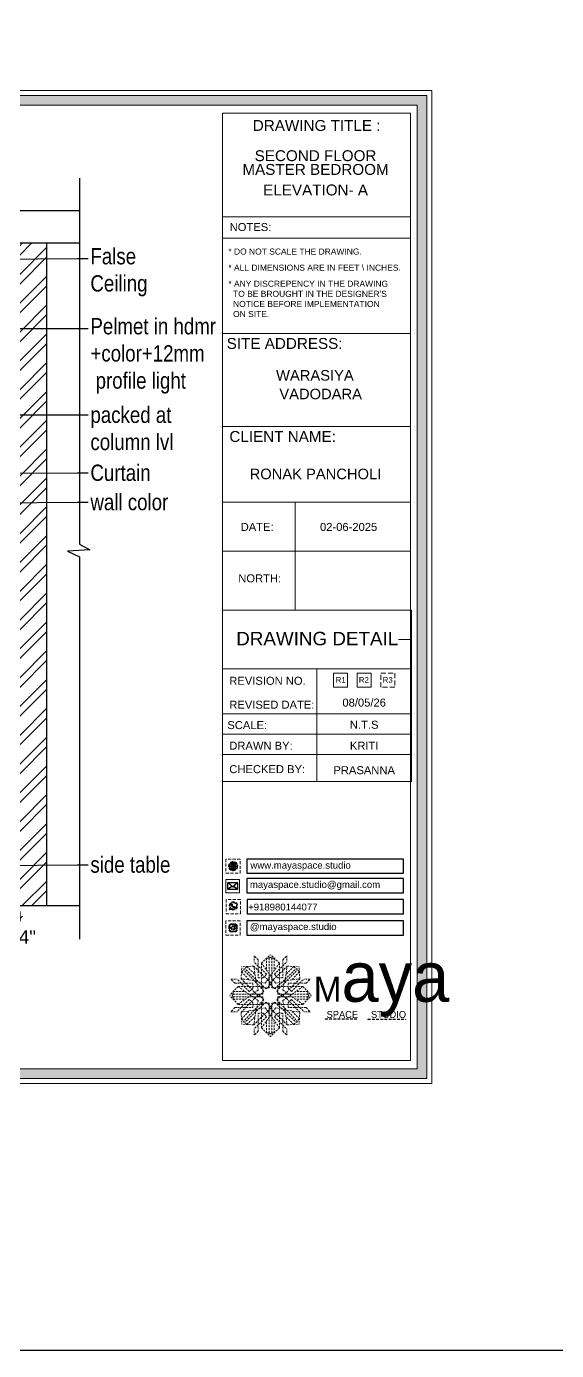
# Model space of a CAD drawing. Header units: millimetres. Extents: x 133760 to 136133, y -184957 to -182282.
# Drawn here: x 134276.7 to 134374.2, y -184956.9 to -184713.2 of the extents above; entities that cross this region are included whole.
import ezdxf
from ezdxf import colors
from ezdxf.entities.mleader import LeaderData, LeaderLine
from ezdxf.enums import TextEntityAlignment as Align
from ezdxf.math import Vec2, Vec3

# ---------------------------------------------------------------- set-up
doc = ezdxf.new("R2010")
doc.units = ezdxf.units.MM
doc.header["$MEASUREMENT"] = 0
doc.header["$PDMODE"] = 35
doc.linetypes.add('DASHEDX2', pattern=[1.5, 1, -0.5])
doc.layers.get('Defpoints').update_dxf_attribs({"color": 220})
doc.layers.add('AR HATCH-7', color=7, linetype='Continuous')
for name, color, linetype, lineweight in [('Dimension', 10, 'DASHEDX2', 20), ('FURNITURE', 32, 'Continuous', 9), ('NAME PLATE', 7, 'Continuous', 25), ('SECTION ( SLAB PLine )', 104, 'Continuous', 30), ('Text', 7, 'Continuous', 15), ('text1', 1, 'Continuous', 15), ('wall', 7, 'Continuous', 30)]:
    doc.layers.add(name, color=color, linetype=linetype, lineweight=lineweight)
doc.styles.add('Arial', font='arial.ttf')
doc.styles.get("Standard").update_dxf_attribs({"font": 'arial.ttf', "height": 6})
doc.styles.add('style4', font='ARIALN.TTF')
doc.dimstyles.new('ISO-25', dxfattribs={"dimtxt": 2.5, "dimasz": 1, "dimexe": 0.5, "dimexo": 1, "dimtad": 0, "dimdec": 0, "dimlunit": 4, "dimtxsty": 'Arial', "dimblk": 'OBLIQUE', "dimcen": 2.5, "dimclrd": 1, "dimclre": 1, "dimclrt": 5, "dimadec": 0, "dimazin": 0, "dimtfac": 1, "dimtdec": 0, "dimtmove": 0, "dimatfit": 3, "dimfxl": 1, "dimtfillclr": 5, "dimlwd": -1, "dimarcsym": 0})

# ---------------------------------------------------------------- blocks, each defined once
blk = doc.blocks.new('_Oblique')
at = {"layer": 'wall', "color": 0, "lineweight": -2}
blk.add_line((-0.5, -0.5), (0.5, 0.5), dxfattribs=at)
blk = doc.blocks.new('*D135')
at = {"layer": 'Defpoints', "color": 0, "transparency": 16777216}
for p in [(134271.43, -184875.08), (134275.43, -184875.08), (134275.43, -184877.47)]:
    blk.add_point(p, dxfattribs=at)
at = {"layer": 'FURNITURE', "color": 1, "lineweight": -2, "transparency": 16777216}
for p, q in [((134271.43, -184876.08), (134271.43, -184877.97)), ((134275.43, -184876.08), (134275.43, -184877.97))]:
    blk.add_line(p, q, dxfattribs=at)
at = {"layer": 'FURNITURE', "color": 1, "transparency": 16777216}
for p, q in [((134271.43, -184877.47), (134275.43, -184877.47)), ((134273.43, -184877.47), (134273.48, -184880.8)), ((134273.48, -184880.8), (134274.73, -184880.8))]:
    blk.add_line(p, q, dxfattribs=at)
at = {"layer": 'FURNITURE', "color": 1, "transparency": 16777216, "rotation": 180}
blk.add_blockref('_Oblique', (134271.43, -184877.47), dxfattribs=at)
at = {"layer": 'FURNITURE', "color": 1, "transparency": 16777216}
blk.add_blockref('_Oblique', (134275.43, -184877.47), dxfattribs=at)
at = {"layer": 'FURNITURE', "color": 5, "lineweight": 0, "transparency": 16777216, "insert": (134276.84, -184880.8), "char_height": 2.5, "attachment_point": 5, "style": 'Arial'}
blk.add_mtext('4"', dxfattribs=at)
blk = doc.blocks.new('FSFSF')
at = {"color": 42, "lineweight": 5, "true_color": 0xe0ac11}
for p, q in [((28600.03, 143.51), (28600.03, 140.16)), ((28602.15, 141.41), (28600.03, 143.51)), ((28606.47, 133.76), (28600.03, 140.16)), ((28602.15, 141.41), (28602.15, 131.95)), ((28603.86, 139.69), (28608.58, 144.08)), ((28603.86, 126.58), (28603.86, 139.69)), ((28603.86, 139.69), (28608.58, 133.02)), ((28607.9, 142.22), (28606.58, 142.22)), ((28606.58, 142.22), (28606.58, 135.84)), ((28607.9, 142.22), (28608.58, 142.85)), ((28607.9, 142.22), (28607.9, 126.58)), ((28613.31, 139.69), (28608.58, 144.08)), ((28609.27, 142.22), (28608.59, 142.85)), ((28613.31, 139.69), (28608.59, 133.02)), ((28609.27, 142.22), (28609.27, 126.58)), ((28609.27, 142.22), (28610.59, 142.22)), ((28610.59, 142.22), (28610.59, 135.84)), ((28610.7, 133.76), (28617.14, 140.16)), ((28613.31, 126.58), (28613.31, 139.69)), ((28615.02, 141.41), (28617.14, 143.51)), ((28615.02, 141.41), (28615.02, 131.95)), ((28617.14, 143.51), (28617.14, 140.16)), ((28593.19, 131.45), (28593.54, 137.71)), ((28593.39, 135), (28594.56, 136.12)), ((28593.39, 135), (28597.6, 130.78)), ((28599.8, 138.06), (28593.54, 137.71)), ((28595.12, 136.69), (28594.53, 136.69)), ((28594.56, 136.12), (28594.56, 136.71)), ((28605.17, 124.98), (28594.56, 136.12)), ((28596.24, 137.86), (28595.12, 136.69)), ((28606.27, 126.08), (28595.12, 136.69)), ((28596.24, 137.86), (28600.47, 133.65)), ((28601.03, 130), (28599.8, 138.06)), ((28599.8, 138.05), (28608.58, 129.56)), ((28606.47, 133.76), (28604.75, 131.95)), ((28605.86, 129.18), (28608.58, 133.02)), ((28617.37, 138.05), (28608.59, 129.56)), ((28611.31, 129.18), (28608.59, 133.02)), ((28610.7, 133.76), (28612.42, 131.95)), ((28610.9, 126.08), (28622.05, 136.69)), ((28612.02, 124.98), (28622.62, 136.12)), ((28616.14, 130), (28617.37, 138.06)), ((28620.93, 137.86), (28616.7, 133.65)), ((28617.37, 138.06), (28623.63, 137.71)), ((28623.8, 135), (28619.59, 130.78)), ((28620.93, 137.86), (28622.05, 136.69)), ((28622.05, 136.69), (28622.64, 136.69)), ((28622.62, 136.12), (28622.62, 136.71)), ((28623.8, 135), (28622.62, 136.12)), ((28624, 131.45), (28623.65, 137.71)), ((28591.56, 127.39), (28587.17, 122.66)), ((28587.73, 131.22), (28591.08, 131.22)), ((28589.84, 129.1), (28587.73, 131.22)), ((28589.84, 129.1), (28599.29, 129.1)), ((28597.49, 124.78), (28591.08, 131.22)), ((28604.66, 127.39), (28591.56, 127.39)), ((28591.56, 127.39), (28598.23, 122.67)), ((28593.19, 131.45), (28601.69, 122.67)), ((28601.25, 130.22), (28593.19, 131.45)), ((28597.49, 124.78), (28599.29, 126.5)), ((28602.07, 125.39), (28598.23, 122.67)), ((28599.29, 126.5), (28599.29, 129.1)), ((28605.86, 129.18), (28601.03, 130)), ((28602.07, 125.39), (28601.25, 130.22)), ((28604.75, 131.95), (28602.15, 131.95)), ((28603.68, 126.54), (28603.68, 127.39)), ((28604.66, 126.54), (28603.68, 126.54)), ((28604.71, 127.57), (28603.86, 127.57)), ((28607.9, 126.58), (28603.86, 126.58)), ((28604.66, 123.35), (28604.66, 127.39)), ((28604.7, 126.58), (28604.71, 127.57)), ((28606.27, 126.08), (28608.58, 128.27)), ((28607.9, 128.92), (28608.58, 129.56)), ((28607.9, 128.92), (28608.58, 128.27)), ((28609.27, 128.92), (28608.59, 129.56)), ((28609.27, 128.92), (28608.59, 128.27)), ((28610.9, 126.08), (28608.59, 128.27)), ((28609.27, 126.58), (28613.31, 126.58)), ((28611.31, 129.18), (28616.14, 130)), ((28612.42, 131.95), (28615.02, 131.95)), ((28612.46, 126.58), (28612.46, 127.57)), ((28612.46, 127.57), (28613.31, 127.57)), ((28612.52, 123.35), (28612.52, 127.39)), ((28612.52, 127.39), (28625.63, 127.39)), ((28612.52, 126.54), (28613.51, 126.54)), ((28613.51, 126.54), (28613.51, 127.39)), ((28615.12, 125.39), (28615.94, 130.22)), ((28615.12, 125.39), (28618.96, 122.67)), ((28623.99, 131.45), (28615.5, 122.67)), ((28615.94, 130.22), (28624, 131.45)), ((28627.34, 129.1), (28617.89, 129.1)), ((28617.89, 126.5), (28617.89, 129.1)), ((28619.7, 124.78), (28617.89, 126.5)), ((28625.63, 127.39), (28618.96, 122.67)), ((28619.7, 124.78), (28626.1, 131.22)), ((28625.63, 127.39), (28630.02, 122.66)), ((28629.45, 131.22), (28626.1, 131.22)), ((28627.34, 129.1), (28629.45, 131.22)), ((28591.56, 117.94), (28587.17, 122.66)), ((28589.03, 123.35), (28588.4, 122.67)), ((28589.03, 121.98), (28588.4, 122.65)), ((28589.03, 123.35), (28589.03, 124.67)), ((28589.03, 124.67), (28595.4, 124.67)), ((28589.03, 123.35), (28604.66, 123.35)), ((28589.03, 121.98), (28604.66, 121.98)), ((28589.03, 121.98), (28589.03, 120.66)), ((28589.03, 120.66), (28595.4, 120.66)), ((28597.49, 120.54), (28591.08, 114.11)), ((28591.56, 117.94), (28598.23, 122.65)), ((28593.19, 113.88), (28601.69, 122.65)), ((28605.17, 120.35), (28594.56, 109.2)), ((28606.27, 119.15), (28595.12, 108.54)), ((28597.49, 120.54), (28599.29, 118.83)), ((28602.07, 119.94), (28598.23, 122.65)), ((28599.29, 118.83), (28599.29, 116.23)), ((28602.07, 119.94), (28601.25, 115.1)), ((28602.33, 123.35), (28601.69, 122.67)), ((28602.33, 121.98), (28601.69, 122.65)), ((28602.33, 123.35), (28602.97, 122.67)), ((28602.33, 121.98), (28602.97, 122.65)), ((28605.17, 124.98), (28602.97, 122.67)), ((28605.17, 120.35), (28602.97, 122.65)), ((28604.66, 118.78), (28603.68, 118.78)), ((28603.68, 118.78), (28603.68, 117.94)), ((28607.9, 118.65), (28603.86, 118.65)), ((28603.86, 118.65), (28603.86, 105.54)), ((28604.66, 121.98), (28604.66, 117.94)), ((28604.7, 118.65), (28604.71, 117.66)), ((28606.27, 119.15), (28608.58, 116.96)), ((28607.9, 103.01), (28607.9, 118.65)), ((28610.9, 119.15), (28608.59, 116.96)), ((28609.27, 118.65), (28613.31, 118.65)), ((28609.27, 103.01), (28609.27, 118.65)), ((28610.9, 119.15), (28622.05, 108.54)), ((28612.02, 124.98), (28614.21, 122.67)), ((28612.02, 120.35), (28614.21, 122.65)), ((28612.02, 120.35), (28622.62, 109.2)), ((28612.46, 118.65), (28612.46, 117.66)), ((28628.16, 123.35), (28612.52, 123.35)), ((28612.52, 121.98), (28612.52, 117.94)), ((28628.16, 121.98), (28612.52, 121.98)), ((28612.52, 118.78), (28613.51, 118.78)), ((28613.31, 118.65), (28613.31, 105.54)), ((28613.51, 118.78), (28613.51, 117.94)), ((28614.85, 123.35), (28614.21, 122.67)), ((28614.85, 121.98), (28614.21, 122.65)), ((28614.85, 123.35), (28615.5, 122.67)), ((28614.85, 121.98), (28615.5, 122.65)), ((28615.12, 119.94), (28618.96, 122.65)), ((28615.12, 119.94), (28615.94, 115.1)), ((28623.99, 113.88), (28615.5, 122.65)), ((28619.7, 120.54), (28617.89, 118.83)), ((28617.89, 118.83), (28617.89, 116.23)), ((28625.63, 117.94), (28618.96, 122.65)), ((28619.7, 120.54), (28626.1, 114.11)), ((28628.16, 124.67), (28621.78, 124.67)), ((28628.16, 120.66), (28621.78, 120.66)), ((28625.63, 117.94), (28630.02, 122.66)), ((28628.16, 123.35), (28628.16, 124.67)), ((28628.16, 123.35), (28628.78, 122.67)), ((28628.16, 121.98), (28628.78, 122.65)), ((28628.16, 121.98), (28628.16, 120.66)), ((28589.84, 116.23), (28587.73, 114.11)), ((28587.73, 114.11), (28591.08, 114.11)), ((28589.84, 116.23), (28599.29, 116.23)), ((28604.66, 117.94), (28591.56, 117.94)), ((28601.25, 115.1), (28593.19, 113.87)), ((28593.19, 113.87), (28593.54, 107.62)), ((28593.39, 110.32), (28597.6, 114.55)), ((28596.24, 107.37), (28600.47, 111.58)), ((28599.8, 107.17), (28608.58, 115.67)), ((28601.03, 115.23), (28599.8, 107.17)), ((28606.47, 111.47), (28600.03, 105.07)), ((28605.86, 116.05), (28601.03, 115.23)), ((28602.15, 103.82), (28602.15, 113.27)), ((28604.75, 113.27), (28602.15, 113.27)), ((28604.71, 117.66), (28603.86, 117.66)), ((28603.86, 105.54), (28608.58, 112.21)), ((28606.47, 111.47), (28604.75, 113.27)), ((28605.86, 116.05), (28608.58, 112.21)), ((28607.9, 116.31), (28608.58, 116.96)), ((28607.9, 116.31), (28608.58, 115.67)), ((28609.27, 116.31), (28608.59, 116.96)), ((28609.27, 116.31), (28608.59, 115.67)), ((28611.31, 116.05), (28608.59, 112.21)), ((28617.37, 107.17), (28608.59, 115.67)), ((28613.31, 105.54), (28608.59, 112.21)), ((28610.7, 111.47), (28612.42, 113.27)), ((28610.7, 111.47), (28617.14, 105.07)), ((28611.31, 116.05), (28616.14, 115.23)), ((28612.42, 113.27), (28615.02, 113.27)), ((28612.46, 117.66), (28613.31, 117.66)), ((28612.52, 117.94), (28625.63, 117.94)), ((28615.02, 103.82), (28615.02, 113.27)), ((28615.94, 115.1), (28624, 113.87)), ((28616.14, 115.23), (28617.37, 107.17)), ((28620.93, 107.37), (28616.7, 111.58)), ((28627.34, 116.23), (28617.89, 116.23)), ((28623.8, 110.32), (28619.59, 114.55)), ((28624, 113.87), (28623.65, 107.62)), ((28629.45, 114.11), (28626.1, 114.11)), ((28627.34, 116.23), (28629.45, 114.11)), ((28593.39, 110.32), (28594.56, 109.2)), ((28599.8, 107.17), (28593.54, 107.52)), ((28595.12, 108.54), (28594.53, 108.54)), ((28594.56, 109.2), (28594.56, 108.61)), ((28596.24, 107.37), (28595.12, 108.54)), ((28600.03, 101.71), (28600.03, 105.07)), ((28603.86, 105.54), (28608.58, 101.15)), ((28606.58, 103.01), (28606.58, 109.38)), ((28613.31, 105.54), (28608.58, 101.15)), ((28610.59, 103.01), (28610.59, 109.38)), ((28617.14, 101.71), (28617.14, 105.07)), ((28617.37, 107.17), (28623.63, 107.52)), ((28620.93, 107.37), (28622.05, 108.54)), ((28622.05, 108.54), (28622.64, 108.54)), ((28623.8, 110.32), (28622.62, 109.2)), ((28622.62, 109.2), (28622.62, 108.61)), ((28602.15, 103.82), (28600.03, 101.71)), ((28607.9, 103.01), (28606.58, 103.01)), ((28607.9, 103.01), (28608.58, 102.38)), ((28609.27, 103.01), (28608.59, 102.38)), ((28609.27, 103.01), (28610.59, 103.01)), ((28615.02, 103.82), (28617.14, 101.71))]:
    blk.add_line(p, q, dxfattribs=at)
blk = doc.blocks.new('hgwg')
at = {"layer": 'Dimension', "true_color": 0xd39e00}
h = blk.add_hatch(color=42, dxfattribs=at)
h.dxf.hatch_style = 1
h.paths.add_polyline_path([(27505.71, 45.05), (27494.27, 45.05), (27494.27, 44.9), (27505.71, 44.9)])
h = blk.add_hatch(color=42, dxfattribs=at)
h.dxf.hatch_style = 1
h.paths.add_polyline_path([(27523.3, 44.9), (27509.68, 44.9), (27509.68, 44.75), (27523.3, 44.75)])
at = {"layer": 'Dimension', "color": 42, "true_color": 0xd39e00}
for p, q in [((27494.27, 45.05), (27505.71, 45.05)), ((27494.27, 44.9), (27494.27, 45.05)), ((27494.27, 44.9), (27505.71, 44.9)), ((27505.71, 45.05), (27505.71, 44.9)), ((27509.68, 44.9), (27523.3, 44.9)), ((27509.68, 44.9), (27509.68, 44.75)), ((27509.68, 44.75), (27523.3, 44.75)), ((27523.3, 44.75), (27523.3, 44.9))]:
    blk.add_line(p, q, dxfattribs=at)
at = {"layer": 'Dimension', "color": 42, "true_color": 0xd39e00, "attachment_point": 1}
for s, width, insert, char_height in [('{\\fCinzel|b0|i0|c0|p2;\\H1.5x;M\\fAmsterdam One|b0|i0|c0|p2;\\H2x;aya}', 85.3277, (27490.17, 69.17), 6), ('{\\fCinzel|b0|i0|c0|p0;SPACE     STUDIO}', 66.129, (27494.83, 47.86), 2.5)]:
    blk.add_mtext_dynamic_manual_height_columns(s, width=width, gutter_width=30, heights=[0], dxfattribs=dict(at, insert=insert, char_height=char_height))
blk = doc.blocks.new('aggerg')
at = {"layer": 'Dimension', "color": 42, "true_color": 0xd39e00}
blk.add_lwpolyline([(-1.41, 1.41), (1.41, 1.41), (1.41, -1.41), (-1.41, -1.41)], close=True, dxfattribs=at)
at = {"layer": 'NAME PLATE', "lineweight": 0, "insert": (-0.03, 0.62), "char_height": 1.151, "width": 2.2458, "attachment_point": 2, "style": 'Arial'}
blk.add_mtext('R3', dxfattribs=at)
blk = doc.blocks.new('QEGW4TG')
at = {"layer": 'Dimension', "true_color": 0x000000}
h = blk.add_hatch(color=18, dxfattribs=at)
h.dxf.hatch_style = 1
h.paths.add_polyline_path([(2.69, 1.93, 0.170513), (2.95, 1.97, 0.190337), (3.11, 2.18, 0.466684), (3.03, 2.29), (2.79, 2.37, 0.273721), (2.69, 2.34, 0.040749), (2.63, 2.27, -0.441282), (2.53, 2.25, -0.11828), (2.06, 2.64, -0.441282), (2.07, 2.74, 0.040749), (2.13, 2.81, 0.290083), (2.14, 2.92), (2.01, 3.18, 0.316231), (1.91, 3.2, 0.190337), (1.73, 3, 0.170513), (1.72, 2.74, 0.252784)], flags=0)
h.paths.add_polyline_path([(1.19, 1.98), (1.03, 1.3, 0.550912), (1.11, 1.23), (1.75, 1.39, 6.344125)])
h.paths.add_polyline_path([(1.81, 1.7), (1.4, 1.6), (1.5, 2.03, -9.071339)], flags=16)
h.paths.add_polyline_path([(2.95, 1.97, -0.203224), (2.64, 1.94, -0.231509), (1.75, 2.69, -0.209023), (1.73, 3, -0.17811), (1.89, 3.19, -0.370089), (2.01, 3.18), (2.17, 2.86, -0.071517), (2.06, 2.73, 0.321676), (2.05, 2.65, 0.126524), (2.55, 2.24, 0.312216), (2.62, 2.26, -0.041087), (2.68, 2.34, -0.290673), (2.79, 2.37), (3.13, 2.26, -0.24764)], flags=0)
h = blk.add_hatch(color=18, dxfattribs=at)
h.dxf.hatch_style = 1
h.paths.add_polyline_path([(2.69, 2.34, 0.040749), (2.63, 2.27, -0.441282), (2.53, 2.25, -0.11828), (2.06, 2.64, -0.441282), (2.07, 2.74, 0.040749), (2.13, 2.81, 0.290083), (2.14, 2.92), (2.01, 3.18, 0.316231), (1.91, 3.2, 0.190337), (1.73, 3, 0.170513), (1.72, 2.74, 0.252784), (2.69, 1.93, 0.170513), (2.95, 1.97, 0.190337), (3.11, 2.18, 0.466684), (3.03, 2.29), (2.79, 2.37, 0.273721)])
for p, q in [((1.19, 1.98), (1.03, 1.3)), ((1.1, 1.23), (1.75, 1.39)), ((1.5, 2.03), (1.4, 1.6)), ((1.4, 1.6), (1.81, 1.7)), ((2.01, 3.18), (2.14, 2.92)), ((3.07, 2.28), (2.8, 2.36))]:
    blk.add_line(p, q)
blk.add_lwpolyline([(0, 0), (4.68, 0), (4.68, 4.68), (0, 4.68)], close=True)
for centre, radius, start, end in [((1.09, 1.29), 0.0598, 164.8483, 282.1458), ((2.39, 2.56), 1.34, 241.4727, 205.6422), ((2.39, 2.56), 1.04, 235.9962, 210.8333), ((2.09, 2.87), 0.39, 159.7007, 198.4072), ((2.96, 3.23), 1.33, 201.4218, 258.1669), ((2.07, 2.87), 0.364, 118.9685, 159.3648), ((1.94, 3.12), 0.0896, 41.8985, 123.1344), ((2.11, 2.68), 0.066, 135.9932, 224.8892), ((1.67, 3.16), 0.586, 312.4617, 321.8728), ((3.12, 3.42), 1.31, 216.5455, 243.5279), ((2.05, 2.87), 0.104, 320.3924, 28.6971), ((2.57, 2.3), 0.066, 234.2482, 323.1441), ((3.11, 1.94), 0.586, 137.2645, 146.6756), ((2.76, 2.27), 0.104, 70.4402, 138.745), ((2.75, 2.31), 0.39, 260.7301, 299.4366), ((2.76, 2.29), 0.364, 299.7725, 340.1688), ((3.03, 2.2), 0.0896, 336.0029, 57.2388)]:
    blk.add_arc(centre, radius, start, end)
blk = doc.blocks.new('ASGERG')
at = {"layer": 'Dimension', "true_color": 0x000000}
h = blk.add_hatch(color=18, dxfattribs=at)
h.dxf.hatch_style = 1
h.paths.add_polyline_path([(0.99, 1.7, 0.402382), (1.83, 1.03), (2.96, 1.03, 0.426145), (3.66, 1.9), (3.66, 2.99, 0.402382), (2.83, 3.67), (1.69, 3.67, 0.426145), (0.99, 2.79)])
h.paths.add_polyline_path([(1.27, 2.85, -0.426145), (1.72, 3.4), (2.85, 3.4, -0.402382), (3.38, 2.97), (3.38, 1.85, -0.426145), (2.94, 1.3), (1.8, 1.3, -0.402382), (1.27, 1.72)], flags=16)
h.paths.add_polyline_path([(3.02, 2.35, -1), (1.64, 2.35, -1)], flags=0)
h.paths.add_polyline_path([(2.74, 2.35, -1), (1.92, 2.35, -1)], flags=0)
h.paths.add_polyline_path([(3.19, 3.02, -1), (2.86, 3.02, -1)], flags=0)
h.paths.add_polyline_path([(1.64, 2.35, 1), (3.02, 2.35, 1)], flags=0)
h = blk.add_hatch(color=18, dxfattribs=at)
h.dxf.hatch_style = 1
h.paths.add_polyline_path([(1.64, 2.35, 1), (3.02, 2.35, 1)])
h.paths.add_polyline_path([(1.92, 2.35, -1), (2.74, 2.35, -1)], flags=16)
h = blk.add_hatch(color=18, dxfattribs=at)
h.dxf.hatch_style = 1
h.paths.add_polyline_path([(3.19, 3.02, 1), (2.86, 3.02, 1)])
for p, q in [((0.99, 2.99), (0.99, 1.7)), ((1.27, 2.97), (1.27, 1.72)), ((1.69, 3.67), (2.96, 3.67)), ((1.69, 1.03), (2.96, 1.03)), ((2.94, 3.4), (1.72, 3.4)), ((2.94, 1.3), (1.72, 1.3)), ((3.38, 2.97), (3.38, 1.72)), ((3.66, 2.99), (3.66, 1.7))]:
    blk.add_line(p, q)
blk.add_lwpolyline([(0, 0), (4.68, 0), (4.68, 4.68), (0, 4.68)], close=True)
for centre, radius in [((2.33, 2.35), 0.694), ((2.33, 2.35), 0.414), ((3.02, 3.02), 0.168)]:
    blk.add_circle(centre, radius)
for centre, radius, start, end in [((1.76, 2.89), 0.778, 94.8631, 172.8127), ((1.76, 1.8), 0.778, 187.1873, 265.1369), ((1.76, 2.91), 0.491, 94.8631, 172.8127), ((1.76, 1.78), 0.491, 187.1873, 265.1369), ((2.9, 2.91), 0.491, 7.1873, 85.1369), ((2.9, 1.78), 0.491, 274.8631, 352.8127), ((2.89, 2.89), 0.778, 7.1873, 85.1369), ((2.89, 1.8), 0.778, 274.8631, 352.8127)]:
    blk.add_arc(centre, radius, start, end)
blk = doc.blocks.new('DTGWEGEARG')
at = {"layer": 'Dimension', "true_color": 0x000000}
h = blk.add_hatch(color=18, dxfattribs=at)
h.dxf.hatch_style = 1
h.paths.add_polyline_path([(3.83, 2.34, 1), (0.85, 2.34, 1)])
h.paths.add_polyline_path([(2.51, 1.01, 0.105795), (2.96, 1.58, -0.055205), (3.3, 1.41, -0.169822)], flags=16)
h.paths.add_polyline_path([(2.41, 1.12), (2.41, 1.69, -0.058279), (2.81, 1.63, -0.103353)], flags=16)
h.paths.add_polyline_path([(2.26, 1.13, -0.101741), (1.87, 1.63, -0.057171), (2.26, 1.69)], flags=16)
h.paths.add_polyline_path([(2.17, 1.01, -0.169822), (1.38, 1.41, -0.055205), (1.72, 1.58, 0.105795)], flags=16)
h.paths.add_polyline_path([(3.02, 1.72, 0.081336), (3.13, 2.27), (3.68, 2.27, -0.152069), (3.4, 1.52, 0.05687)], flags=16)
h.paths.add_polyline_path([(2.87, 1.77, 0.061945), (2.41, 1.84), (2.41, 2.27), (2.98, 2.27, -0.081344)], flags=16)
h.paths.add_polyline_path([(2.26, 1.84, 0.060923), (1.8, 1.77, -0.081344), (1.7, 2.27), (2.26, 2.27)], flags=16)
h.paths.add_polyline_path([(1.66, 1.72, 0.05687), (1.28, 1.52, -0.152069), (1, 2.27), (1.55, 2.27, 0.081336)], flags=16)
h.paths.add_polyline_path([(2.41, 2.42), (2.41, 2.83, 0.061945), (2.87, 2.91, -0.080009), (2.98, 2.42)], flags=16)
h.paths.add_polyline_path([(3.13, 2.42, 0.080116), (3.02, 2.96, 0.127778), (2.51, 3.67, -0.36029), (3.68, 2.42)], flags=16)
h.paths.add_polyline_path([(2.26, 2.42), (1.7, 2.42, -0.080009), (1.8, 2.91, 0.060923), (2.26, 2.84)], flags=16)
h.paths.add_polyline_path([(1.55, 2.42), (1, 2.42, -0.150466), (1.28, 3.16, 0.05687), (1.66, 2.96, 0.080116)], flags=16)
h.paths.add_polyline_path([(2.41, 2.98), (2.41, 3.56, -0.103353), (2.81, 3.05, -0.058279)], flags=16)
h.paths.add_polyline_path([(2.26, 2.99, -0.057171), (1.87, 3.05, -0.101741), (2.26, 3.55)], flags=16)
h.paths.add_polyline_path([(1.72, 3.1, -0.055205), (1.38, 3.27, -0.169822), (2.17, 3.67, 0.105795)], flags=16)
blk.add_lwpolyline([(0, 0), (4.68, 0), (4.68, 4.68), (0, 4.68)], close=True)
at = {"layer": 'Dimension', "color": 18, "true_color": 0x000000}
for p, q in [((1, 2.42), (1.55, 2.42)), ((1, 2.27), (1.55, 2.27)), ((1.7, 2.42), (2.26, 2.42)), ((1.7, 2.27), (2.26, 2.27)), ((2.26, 3.55), (2.26, 2.99)), ((2.26, 2.84), (2.26, 2.42)), ((2.26, 2.27), (2.26, 1.84)), ((2.26, 1.69), (2.26, 1.13)), ((2.41, 3.56), (2.41, 2.98)), ((2.41, 2.83), (2.41, 2.42)), ((2.41, 2.42), (2.98, 2.42)), ((2.41, 2.27), (2.98, 2.27)), ((2.41, 2.27), (2.41, 1.84)), ((2.41, 1.69), (2.41, 1.12)), ((3.13, 2.42), (3.68, 2.42)), ((3.13, 2.27), (3.68, 2.27))]:
    blk.add_line(p, q, dxfattribs=at)
blk.add_circle((2.34, 2.34), 1.49, dxfattribs=at)
for centre, radius, start, end in [((2.34, 2.34), 1.34, 142.3819, 176.6093), ((2.34, 2.34), 1.34, 183.0315, 217.6181), ((2.34, 4.74), 1.9, 236.1399, 249.1595), ((2.34, -0.06), 1.9, 110.8405, 123.8601), ((2.34, 2.34), 1.34, 97.3549, 135.9073), ((2.34, 4.74), 1.75, 236.7417, 249.3811), ((2.34, -0.06), 1.75, 110.6189, 123.2583), ((2.34, 2.34), 1.34, 224.0927, 262.6451), ((3.28, 2.34), 1.73, 159.0567, 177.3789), ((3.28, 2.34), 1.73, 182.3435, 200.9433), ((3.28, 2.34), 1.58, 158.8325, 177.1302), ((3.28, 2.34), 1.58, 182.5658, 201.1675), ((3.28, 2.34), 1.73, 129.9301, 154.0867), ((3.28, 2.34), 1.73, 205.9133, 230.0699), ((2.34, 4.74), 1.9, 253.6799, 267.6253), ((2.34, -0.06), 1.9, 92.3747, 106.3201), ((3.28, 2.34), 1.58, 130.1073, 153.3446), ((2.34, 4.74), 1.75, 254.3336, 267.422), ((2.34, -0.06), 1.75, 92.578, 105.6664), ((3.28, 2.34), 1.58, 206.6554, 229.8927), ((1.4, 2.34), 1.58, 26.6554, 50.2584), ((2.34, 4.74), 1.75, 272.3248, 285.6664), ((2.34, 4.74), 1.9, 272.1415, 286.3201), ((2.34, -0.06), 1.9, 73.6799, 87.8585), ((2.34, -0.06), 1.75, 74.3336, 87.6752), ((1.4, 2.34), 1.58, 309.7416, 333.3446), ((2.34, 2.34), 1.34, 3.3907, 82.6451), ((1.4, 2.34), 1.73, 25.9133, 50.0699), ((1.4, 2.34), 1.73, 309.9301, 334.0867), ((2.34, 2.34), 1.34, 277.3549, 315.9073), ((1.4, 2.34), 1.58, 2.8698, 21.1675), ((1.4, 2.34), 1.58, 338.8325, 357.4342), ((2.34, 4.74), 1.75, 290.6189, 303.2583), ((2.34, -0.06), 1.75, 56.7417, 69.3811), ((2.34, 4.74), 1.9, 290.8405, 303.8601), ((1.4, 2.34), 1.73, 2.6211, 20.9433), ((1.4, 2.34), 1.73, 339.0567, 357.6565), ((2.34, -0.06), 1.9, 56.1399, 69.1595), ((2.34, 2.34), 1.34, 322.3819, 356.9685)]:
    blk.add_arc(centre, radius, start, end, dxfattribs=at)

msp = doc.modelspace()

# ---------------------------------------------------------------- hatches: boundary and pattern name
at = {"layer": 'AR HATCH-7', "lineweight": 0, "true_color": 0x939598, "transparency": 33554687}
h = msp.add_hatch(dxfattribs=at)
h.set_pattern_fill('ANSI32', color=252, scale=10)
h.set_pattern_definition([(45, (-50.5192, -1639.7854), (-2.65165043, 2.65165043), []), (45, (-48.7514, -1639.7854), (-2.65165043, 2.65165043), [])])
h.paths.add_polyline_path([(134107.93, -184753.08), (134111.93, -184753.08), (134111.93, -184875.08), (134107.93, -184875.08)])
h.paths.add_polyline_path([(134280.43, -184875.08), (134275.43, -184875.08), (134275.43, -184753.08), (134280.43, -184753.08)])
at = {"layer": 'Dimension', "true_color": 0xd39e00, "transparency": 33554687}
h = msp.add_hatch(color=42, dxfattribs=at)
h.paths.add_polyline_path([(134093.19, -184725.84), (134093.19, -184906.85), (134350.35, -184906.85), (134350.35, -184725.84)])
h.paths.add_polyline_path([(134095, -184727.64), (134348.55, -184727.64), (134348.55, -184905.04), (134095, -184905.04)], flags=16)
at = {"layer": 'Dimension', "true_color": 0x000000, "transparency": 33554687}
h = msp.add_hatch(color=18, dxfattribs=at)
h.dxf.hatch_style = 1
h.paths.add_polyline_path([(134315.39, -184872.07, 0.414214), (134315.59, -184871.88), (134315.59, -184870.92, 0.414214), (134315.39, -184870.73), (134313.87, -184870.73, 0.414214), (134313.68, -184870.92), (134313.68, -184871.88, 0.414214), (134313.87, -184872.07)])
h.paths.add_polyline_path([(134314.77, -184871.5), (134315.48, -184871.97, -0.198912), (134315.39, -184872), (134313.87, -184872, -0.198912), (134313.79, -184871.97), (134314.49, -184871.5), (134314.63, -184871.63)], flags=16)
h.paths.add_polyline_path([(134314.63, -184871.53), (134313.86, -184870.81, -0.028783), (134313.87, -184870.8), (134315.39, -184870.8, -0.028783), (134315.41, -184870.81)], flags=16)
h.paths.add_polyline_path([(134314.83, -184871.45), (134315.48, -184870.84, -0.202482), (134315.51, -184870.92), (134315.51, -184871.88, -0.043076), (134315.51, -184871.9)], flags=16)
h.paths.add_polyline_path([(134314.44, -184871.45), (134313.75, -184871.9, -0.043076), (134313.75, -184871.88), (134313.75, -184870.92, -0.202482), (134313.79, -184870.84)], flags=16)

# ---------------------------------------------------------------- linework, layer by layer
at = {"color": 18, "true_color": 0x000000, "transparency": 33554687}
for points in [[(134317.24, -184869.07), (134346.06, -184869.07), (134346.06, -184866.44), (134317.24, -184866.44)], [(134317.24, -184872.67), (134346.06, -184872.67), (134346.06, -184870.03), (134317.24, -184870.03)], [(134317.26, -184876.5), (134346.06, -184876.5), (134346.06, -184873.87), (134317.26, -184873.87)], [(134317.24, -184880.43), (134346.06, -184880.43), (134346.06, -184877.79), (134317.24, -184877.79)]]:
    msp.add_lwpolyline(points, close=True, dxfattribs=at)
at = {"layer": 'Dimension', "color": 42, "linetype": 'Continuous', "true_color": 0xd39e00, "transparency": 33554687}
for p, q in [((134347.33, -184748.22), (134312.77, -184748.22)), ((134347.33, -184752.12), (134312.77, -184752.12)), ((134347.33, -184769.68), (134312.77, -184769.68)), ((134347.33, -184786.81), (134312.77, -184786.81)), ((134347.33, -184800.76), (134312.77, -184800.76)), ((134326.14, -184800.76), (134326.14, -184820.6)), ((134347.33, -184809.74), (134312.77, -184809.74)), ((134347.53, -184820.6), (134312.66, -184820.6)), ((134347.53, -184820.6), (134347.53, -184852.18)), ((134345.13, -184826.01), (134347.53, -184826.01)), ((134312.66, -184831.43), (134347.53, -184831.43)), ((134330.1, -184852.18), (134330.1, -184831.43)), ((134347.53, -184839.73), (134312.66, -184839.73)), ((134347.53, -184843.47), (134312.66, -184843.47)), ((134347.53, -184847.21), (134312.66, -184847.21)), ((134312.66, -184852.18), (134347.53, -184852.18))]:
    msp.add_line(p, q, dxfattribs=at)
at = {"layer": 'Dimension', "color": 18, "linetype": 'Continuous', "true_color": 0x000000, "transparency": 33554687}
for p, q in [((134313.68, -184870.92), (134313.68, -184871.88)), ((134313.75, -184870.92), (134313.75, -184871.88)), ((134313.75, -184871.9), (134314.44, -184871.45)), ((134313.79, -184870.84), (134314.44, -184871.45)), ((134313.79, -184871.97), (134314.49, -184871.5)), ((134313.86, -184870.81), (134314.63, -184871.53)), ((134313.87, -184870.73), (134315.39, -184870.73)), ((134313.87, -184870.8), (134315.39, -184870.8)), ((134313.87, -184872), (134315.39, -184872)), ((134313.87, -184872.07), (134315.39, -184872.07)), ((134314.49, -184871.5), (134314.63, -184871.63)), ((134314.63, -184871.53), (134315.41, -184870.81)), ((134314.63, -184871.63), (134314.77, -184871.5)), ((134315.48, -184871.97), (134314.77, -184871.5)), ((134314.83, -184871.45), (134315.48, -184870.84)), ((134315.51, -184871.9), (134314.83, -184871.45)), ((134315.51, -184870.92), (134315.51, -184871.88)), ((134315.59, -184870.92), (134315.59, -184871.88))]:
    msp.add_line(p, q, dxfattribs=at)
at = {"layer": 'Dimension', "color": 42, "linetype": 'Continuous', "true_color": 0xd39e00, "transparency": 33554687}
for points in [[(134092.29, -184724.94), (134351.25, -184724.94), (134351.25, -184907.75), (134092.29, -184907.75)], [(134093.19, -184725.84), (134350.35, -184725.84), (134350.35, -184906.85), (134093.19, -184906.85)], [(134095, -184727.64), (134348.55, -184727.64), (134348.55, -184905.04), (134095, -184905.04)], [(134312.77, -184903.56), (134312.77, -184729.13), (134347.33, -184729.13), (134347.33, -184903.56)], [(134333.19, -184832.23), (134335.73, -184832.23), (134335.73, -184834.78), (134333.19, -184834.78)], [(134337.54, -184832.23), (134340.09, -184832.23), (134340.09, -184834.78), (134337.54, -184834.78)]]:
    msp.add_lwpolyline(points, close=True, dxfattribs=at)
at = {"layer": 'Dimension', "linetype": 'Continuous', "transparency": 33554687}
msp.add_lwpolyline([(134313.38, -184872.69), (134315.88, -184872.69), (134315.88, -184870.18), (134313.38, -184870.18)], close=True, dxfattribs=at)
at = {"layer": 'Dimension', "color": 18, "true_color": 0x000000, "transparency": 33554687}
for centre, radius, start, end in [((134313.87, -184870.92), 0.192, 90, 180), ((134313.87, -184871.88), 0.192, 180, 270), ((134313.87, -184870.92), 0.12, 134.2135, 180), ((134313.87, -184871.88), 0.12, 180, 189.8662), ((134313.87, -184871.88), 0.12, 225, 270), ((134313.87, -184870.92), 0.12, 90, 96.5948), ((134315.39, -184870.92), 0.192, 0, 90), ((134315.39, -184870.92), 0.12, 83.4052, 90), ((134315.39, -184871.88), 0.192, 270, 0), ((134315.39, -184871.88), 0.12, 270, 315), ((134315.39, -184870.92), 0.12, 0, 45.7865), ((134315.39, -184871.88), 0.12, 350.1338, 0)]:
    msp.add_arc(centre, radius, start, end, dxfattribs=at)
at = {"layer": 'FURNITURE', "color": 3, "lineweight": 30}
msp.add_lwpolyline([(133760.11, -183815.68), (134732.43, -183815.68), (134732.43, -184956.93), (133760.11, -184956.93)], close=True, dxfattribs=at)
at = {"layer": 'FURNITURE', "color": 252, "lineweight": 25, "true_color": 0x939598, "transparency": 33554687}
msp.add_lwpolyline([(134286.43, -184741.08), (134286.43, -184808.45), (134288.35, -184809.5), (134284.23, -184809.75), (134286.43, -184810.78), (134286.43, -184881.17)], dxfattribs=at)
at = {"layer": 'SECTION ( SLAB PLine )', "color": 1}
for p, q in [((134286.43, -184747.08), (134101.93, -184747.08)), ((134286.43, -184753.08), (134101.93, -184753.08)), ((134286.43, -184875.08), (134101.93, -184875.08))]:
    msp.add_line(p, q, dxfattribs=at)
at = {"layer": 'wall', "lineweight": 30}
msp.add_line((134280.43, -184875.08), (134280.43, -184753.08), dxfattribs=at)

# ---------------------------------------------------------------- block references
at = {"layer": 'Dimension', "transparency": 33554687, "xscale": 0.5629789934223014, "yscale": 0.5629789934223014, "zscale": 0.5629789934223014}
msp.add_blockref('DTGWEGEARG', (134313.39, -184869.07), dxfattribs=at)
at = {"layer": 'Dimension', "color": 42, "true_color": 0xd39e00, "transparency": 33554687}
for name, p, xscale, yscale, zscale in [('QEGW4TG', (134313.41, -184876.5), 0.5629789934223014, 0.5629789934223014, 0.5629789934223014), ('ASGERG', (134313.39, -184880.43), 0.5629789934223014, 0.5629789934223014, 0.5629789934223014), ('FSFSF', (124301.54, -184934.51), 0.35024570149057, 0.35024570149057, 0.35024570149057), ('hgwg', (120278.53, -184918.88), 0.5111279981402561, 0.5111279981402561, 0.5111279981402561)]:
    msp.add_blockref(name, p, dxfattribs=dict(at, xscale=xscale, yscale=yscale, zscale=zscale))
at = {"layer": 'NAME PLATE', "transparency": 33554687, "xscale": 0.9023989143448655, "yscale": 0.9023989143448655, "zscale": 0.9023989143448655}
msp.add_blockref('aggerg', (134343.18, -184833.5), dxfattribs=at)

# ---------------------------------------------------------------- texts
at = {"color": 18, "true_color": 0x000000, "transparency": 33554687, "char_height": 1.2588, "attachment_point": 1}
for s, width, gutter_width, insert in [('www.mayaspace.studio', 8.4534, 7.07, (134317.89, -184866.95)), ('mayaspace.studio@gmail.com', 5.2738, 4.41, (134317.79, -184870.5)), ('+918980144077', 20.5655, 4.41, (134317.47, -184874.65)), ('@mayaspace.studio', 5.2738, 4.41, (134317.79, -184878.26))]:
    msp.add_mtext_dynamic_manual_height_columns(s, width=width, gutter_width=gutter_width, heights=[0], dxfattribs=dict(at, insert=insert))
at = {"layer": 'NAME PLATE', "transparency": 33554687, "style": 'Arial'}
for s, height, p in [('DRAWING TITLE : ', 2.0047, (134330.46, -184732.39)), ('SECOND FLOOR', 2.0047, (134329.87, -184737.95)), ('MASTER BEDROOM', 2.0047, (134329.87, -184740.48)), ('ELEVATION- A', 2.0047, (134329.88, -184744.26)), ('NOTES:', 1.473, (134317.9, -184750.82)), ('SITE ADDRESS:', 2.0047, (134324.18, -184772.52)), (' WARASIYA  ', 1.9379, (134330.13, -184778.36, -0.09)), ('VADODARA', 1.938, (134330.81, -184781.79, -0.09)), ('CLIENT NAME:', 2.0047, (134323.82, -184789.65)), ('RONAK PANCHOLI    ', 1.9379, (134331.36, -184796.51, -0.09)), ('DATE:', 1.473, (134319.13, -184806.03)), ('02-06-2025', 1.473, (134335.96, -184806.03)), ('NORTH:', 1.473, (134319.6, -184815.5)), ('DRAWING DETAIL', 2.4784, (134330.18, -184827.09)), ('REVISION NO.', 1.4729, (134321.03, -184834.36)), ('REVISED DATE: ', 1.4729, (134322.12, -184838.76)), ('SCALE:', 1.473, (134317.3, -184842.52)), ('DRAWN BY:', 1.473, (134319.83, -184846.31)), ('KRITI', 1.473, (134338.82, -184846.31)), ('CHECKED BY:', 1.4729, (134320.98, -184850.63)), ('PRASANNA', 1.473, (134338.82, -184850.82))]:
    msp.add_text(s, height=height, dxfattribs=at).set_placement(p, align=Align.CENTER)
for s, p in [('R1', (134333.58, -184833.98)), ('R2', (134337.84, -184833.98))]:
    msp.add_text(s, height=1.038, dxfattribs=at).set_placement(p)
at = {"layer": 'NAME PLATE', "transparency": 33554687, "char_height": 1.114, "width": 43.0406, "attachment_point": 1, "style": 'Arial'}
for s, insert in [('* DO NOT SCALE THE DRAWING.', (134313.83, -184754.04)), ('* ALL DIMENSIONS ARE IN FEET \\\\ INCHES.', (134313.83, -184757.01)), ("* ANY DISCREPENCY IN THE DRAWING \\P  TO BE BROUGHT IN THE DESIGNER'S\\P  NOTICE BEFORE IMPLEMENTATION \\P  ON SITE.", (134313.83, -184759.97))]:
    msp.add_mtext(s, dxfattribs=dict(at, insert=insert))
at = {"layer": 'NAME PLATE', "lineweight": 0, "transparency": 33554687, "char_height": 1.473, "attachment_point": 2, "style": 'Arial'}
for s, insert, width in [('08/05/26', (134338.82, -184836.9), 12.7647), ('N.T.S', (134338.82, -184840.98), 2.8748)]:
    msp.add_mtext(s, dxfattribs=dict(at, insert=insert, width=width))

# ---------------------------------------------------------------- dimensions: what is measured, and where the dimension line sits
at = {"layer": 'FURNITURE', "lineweight": 0}
dim = msp.add_linear_dim(base=(134275.43, -184877.47), p1=(134271.43, -184875.08), p2=(134275.43, -184875.08), dimstyle='ISO-25', override={"dimtmove": 1}, dxfattribs=at)
dim.commit()
dim.dimension.update_dxf_attribs({"geometry": '*D135', "text_midpoint": (134275.36, -184880.8), "dimtype": 160})

# ---------------------------------------------------------------- leaders
at = {"layer": 'Text', "color": 1, "lineweight": 0, "ltscale": 20}
ml = msp.add_multileader_mtext('Standard', dxfattribs=at)
ml.set_content('False \\PCeiling', color=1, style='style4')
ml.set_leader_properties()
ml.build(insert=Vec2(0, 0))
ml.multileader.update_dxf_attribs({"dogleg_length": 2.02, "arrow_head_size": 2})
ctx = ml.context
ctx.base_point, ctx.char_height, ctx.arrow_head_size, ctx.landing_gap_size, ctx.plane_origin = Vec3(134288.05, -184755.89), 3, 2, 0.4, Vec3(134221.01, -184755.89)
notes = []
notes.append((ctx, [(0, (1, 1, 0), (134286.02, -184755.89), (1, 0), 2.02, [(0, [(134263.24, -184756.08)], 0, [])])]))
ctx.mtext.insert = Vec3(134288.45, -184753.95)
ml = msp.add_multileader_mtext('Standard', dxfattribs=at)
ml.set_content('packed at \\Pcolumn lvl', color=1, style='style4')
ml.set_leader_properties()
ml.build(insert=Vec2(0, 0))
ml.multileader.update_dxf_attribs({"dogleg_length": 2.02, "arrow_head_size": 2})
ctx = ml.context
ctx.base_point, ctx.char_height, ctx.arrow_head_size, ctx.landing_gap_size, ctx.plane_origin = Vec3(134288.05, -184784.68), 3, 2, 0.4, Vec3(134221.01, -184784.68)
notes.append((ctx, [(0, (1, 1, 0), (134286.02, -184784.68), (1, 0), 2.02, [(0, [(134273.24, -184784.68)], 0, [])])]))
ctx.mtext.insert = Vec3(134288.45, -184783.15)
ml = msp.add_multileader_mtext('Standard', dxfattribs=at)
ml.set_content('Curtain', color=1, style='style4')
ml.set_leader_properties()
ml.build(insert=Vec2(0, 0))
ml.multileader.update_dxf_attribs({"dogleg_length": 2.02, "arrow_head_size": 2})
ctx = ml.context
ctx.base_point, ctx.char_height, ctx.arrow_head_size, ctx.landing_gap_size, ctx.plane_origin = Vec3(134288.05, -184795.34), 3, 2, 0.4, Vec3(134221.01, -184795.34)
notes.append((ctx, [(0, (1, 1, 0), (134286.02, -184795.34), (1, 0), 2.02, [(0, [(134239.74, -184795.53)], 0, [])])]))
ctx.mtext.insert = Vec3(134288.45, -184793.82)
ml = msp.add_multileader_mtext('Standard', dxfattribs=at)
ml.set_content('wall color', color=1, style='style4')
ml.set_leader_properties()
ml.build(insert=Vec2(0, 0))
ml.multileader.update_dxf_attribs({"dogleg_length": 2.02, "arrow_head_size": 2})
ctx = ml.context
ctx.base_point, ctx.char_height, ctx.arrow_head_size, ctx.landing_gap_size, ctx.plane_origin = Vec3(134288.05, -184800.75), 3, 2, 0.4, Vec3(134221.01, -184800.75)
notes.append((ctx, [(0, (1, 1, 0), (134286.02, -184800.75), (1, 0), 2.02, [(0, [(134257.24, -184800.94)], 0, [])])]))
ctx.mtext.insert = Vec3(134288.45, -184799.22)
ml = msp.add_multileader_mtext('Standard', dxfattribs=at)
ml.set_content('side table', color=1, style='style4')
ml.set_leader_properties()
ml.build(insert=Vec2(0, 0))
ml.multileader.update_dxf_attribs({"dogleg_length": 2.02, "arrow_head_size": 2})
ctx = ml.context
ctx.base_point, ctx.char_height, ctx.arrow_head_size, ctx.landing_gap_size, ctx.plane_origin = Vec3(134288.05, -184867.48), 3, 2, 0.4, Vec3(134221.01, -184867.48)
notes.append((ctx, [(0, (1, 1, 0), (134286.02, -184867.48), (1, 0), 2.02, [(0, [(134264.24, -184867.67)], 0, [])])]))
ctx.mtext.insert = Vec3(134288.45, -184865.96)
at = {"layer": 'text1', "lineweight": 25, "ltscale": 20}
ml = msp.add_multileader_mtext('Standard', dxfattribs=at)
ml.set_content('Pelmet in hdmr\\P+color+12mm\\P profile light', color=1, style='style4')
ml.set_leader_properties()
ml.build(insert=Vec2(0, 0))
ml.multileader.update_dxf_attribs({"dogleg_length": 5.94, "arrow_head_size": 2})
ctx = ml.context
ctx.base_point, ctx.char_height, ctx.arrow_head_size, ctx.landing_gap_size, ctx.plane_origin = Vec3(134288.05, -184768.78), 3, 2, 0.4, Vec3(134274.39, -184775.49)
notes.append((ctx, [(0, (1, 1, 0), (134287.82, -184768.78), (1, 0), 0.226, [(0, [(134255.03, -184768.78)], 0, [])])]))
ctx.mtext.insert, ctx.mtext.width = Vec3(134288.45, -184766.84), 31.0731
for ctx, leaders in notes:
    for number, flags, end, landing, length, lines in leaders:
        leader = LeaderData()
        leader.index, (leader.has_last_leader_line, leader.has_dogleg_vector, leader.attachment_direction) = number, flags
        leader.last_leader_point, leader.dogleg_vector, leader.dogleg_length = Vec3(end), Vec3(landing), length
        for number, points, colour, breaks in lines:
            line = LeaderLine()
            line.index, line.vertices, line.color, line.breaks = number, Vec3.list(points), colors.encode_raw_color(colour), breaks
            leader.lines.append(line)
        ctx.leaders.append(leader)

doc.saveas('drawing.dxf')
